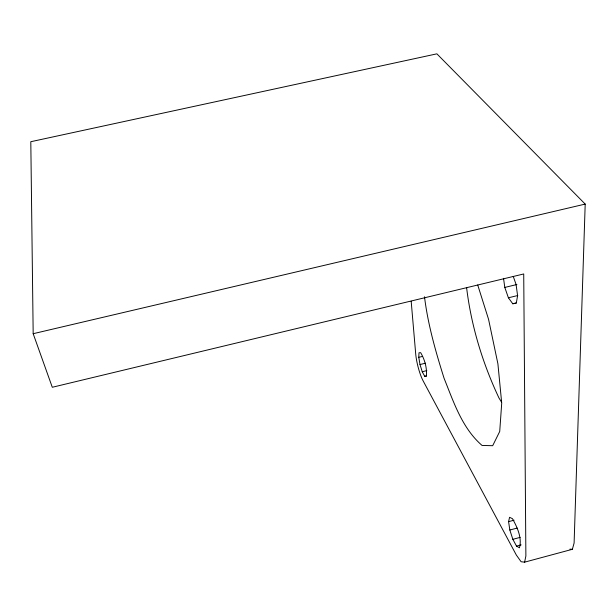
<?xml version="1.0" encoding="UTF-8"?>
<svg xmlns="http://www.w3.org/2000/svg" width="616" height="616" viewBox="0 0 616 616"><rect width="100%" height="100%" fill="white"/><g stroke="black" fill="none" stroke-linecap="round" stroke-linejoin="round"><path stroke-width="0.92" d="M524.616 562.162L525.879 555.994L523.723 273.958L52.291 387.272L33.179 333.703L30.8 141.711L436.883 53.838L585.2 204.089L574.104 543.035L572.372 549.303L524.616 562.162L521.097 561.73L516.331 555.039L423.2 381.019A20.328 4.212 75.9 0 1 415.7 353.838L411.18 301.239M418.765 357.326L419.011 352.783L420.674 352.66C424.794 359.69 427.165 368.137 426.38 376.307L424.678 376.245L422.245 371.741L419.997 364.541L418.765 357.326L422.43 356.425M508.585 521.644L509.571 517.294L512.466 518.695C517.278 527.296 522.175 537.853 519.481 547.793L516.524 546.123L512.843 539.323L509.832 530.014L508.585 521.644L514.083 520.189M516.524 546.123L521.136 544.883M509.832 530.014L517.147 528.074M512.843 539.323L520.173 537.368M422.245 371.741L426.819 370.609M424.678 376.245L426.518 375.791M419.997 364.541L425.479 363.194M503.534 278.34L504.797 287.433L508.4 297.79L517.756 295.526M508.4 297.79L512.782 303.78L516.493 302.88M504.797 287.433L516.924 284.507M33.179 333.703L585.2 204.089M512.782 303.78L516.308 303.041L517.594 295.672L516.069 284.423L513.259 276.43M569.915 549.141L572.372 549.303M501.486 402.055L499.022 398.09C482.605 363.255 471.209 325.887 466.605 287.626M477.723 284.992L488.557 319.304L497.905 363.81L501.717 403.126L499.722 431.47L492.685 445.707L482.043 445.437C462.054 428.097 453.676 402.071 444.074 378.278C435.689 351.628 427.912 324.586 424.501 296.781"/></g></svg>
